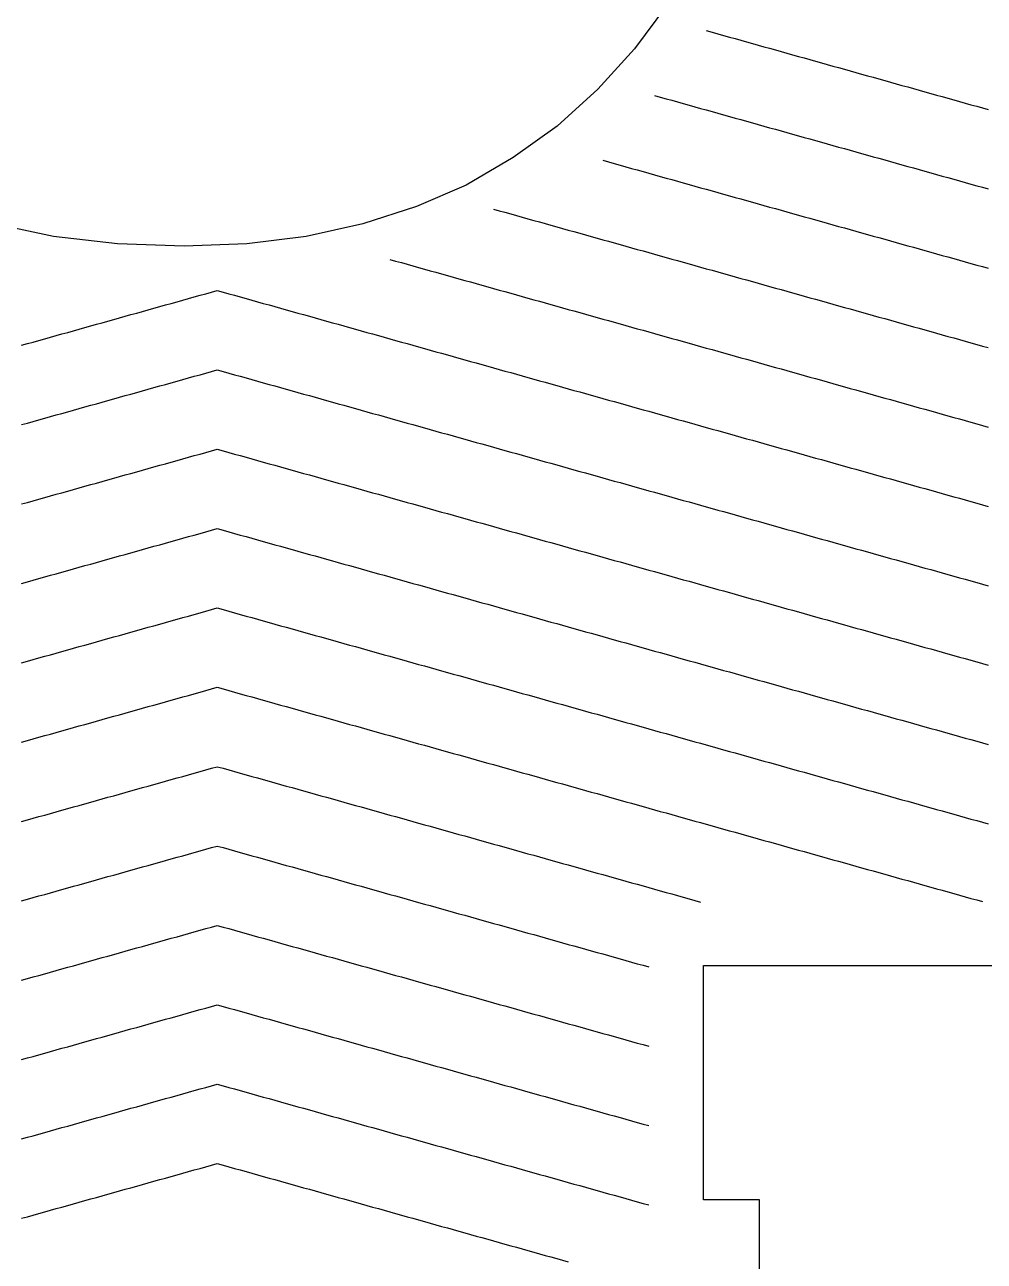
# Model space of a CAD drawing. Header units: millimetres. Extents: x 7 to 193, y 7 to 313.
# Drawn here: x 92.24 to 130.93, y 94.06 to 143.91 of the extents above; entities that cross this region are included whole.
import ezdxf

# ---------------------------------------------------------------- set-up
doc = ezdxf.new("R2010")
doc.units = ezdxf.units.MM
doc.layers.add('STUDY_GUIDES', color=7, linetype='Continuous')
doc.layers.add('STUDY_LETTER_BOUNDARY', color=7, linetype='Continuous')

msp = doc.modelspace()

# ---------------------------------------------------------------- linework, layer by layer
at = {"layer": 'STUDY_GUIDES'}
for points in [[(119.72, 143.6784), (119.952, 143.6134), (120.184, 143.5485), (120.416, 143.4835), (120.648, 143.4186), (120.88, 143.3536), (121.112, 143.2886), (121.344, 143.2237), (121.576, 143.1587), (121.808, 143.0938), (122.04, 143.0288), (122.272, 142.9638), (122.504, 142.8989), (122.736, 142.8339), (122.968, 142.769), (123.2, 142.704), (123.432, 142.639), (123.664, 142.5741), (123.896, 142.5091), (124.128, 142.4442), (124.36, 142.3792), (124.592, 142.3142), (124.824, 142.2493), (125.056, 142.1843), (125.288, 142.1194), (125.52, 142.0544), (125.752, 141.9894), (125.984, 141.9245), (126.216, 141.8595), (126.448, 141.7946), (126.68, 141.7296), (126.912, 141.6646), (127.144, 141.5997), (127.376, 141.5347), (127.608, 141.4698), (127.84, 141.4048), (128.072, 141.3398), (128.304, 141.2749), (128.536, 141.2099), (128.768, 141.145), (129, 141.08), (129.232, 141.015), (129.464, 140.9501), (129.696, 140.8851), (129.928, 140.8202), (130.16, 140.7552), (130.392, 140.6902), (130.624, 140.6253), (130.856, 140.5603), (131.088, 140.4954)], [(117.632, 141.063), (117.864, 140.9981), (118.096, 140.9331), (118.328, 140.8682), (118.56, 140.8032), (118.792, 140.7382), (119.024, 140.6733), (119.256, 140.6083), (119.488, 140.5434), (119.72, 140.4784), (119.952, 140.4134), (120.184, 140.3485), (120.416, 140.2835), (120.648, 140.2186), (120.88, 140.1536), (121.112, 140.0886), (121.344, 140.0237), (121.576, 139.9587), (121.808, 139.8938), (122.04, 139.8288), (122.272, 139.7638), (122.504, 139.6989), (122.736, 139.6339), (122.968, 139.569), (123.2, 139.504), (123.432, 139.439), (123.664, 139.3741), (123.896, 139.3091), (124.128, 139.2442), (124.36, 139.1792), (124.592, 139.1142), (124.824, 139.0493), (125.056, 138.9843), (125.288, 138.9194), (125.52, 138.8544), (125.752, 138.7894), (125.984, 138.7245), (126.216, 138.6595), (126.448, 138.5946), (126.68, 138.5296), (126.912, 138.4646), (127.144, 138.3997), (127.376, 138.3347), (127.608, 138.2698), (127.84, 138.2048), (128.072, 138.1398), (128.304, 138.0749), (128.536, 138.0099), (128.768, 137.945), (129, 137.88), (129.232, 137.815), (129.464, 137.7501), (129.696, 137.6851), (129.928, 137.6202), (130.16, 137.5552), (130.392, 137.4902), (130.624, 137.4253), (130.856, 137.3603), (131.088, 137.2954)], [(115.544, 138.4477), (115.776, 138.3827), (116.008, 138.3178), (116.24, 138.2528), (116.472, 138.1878), (116.704, 138.1229), (116.936, 138.0579), (117.168, 137.993), (117.4, 137.928), (117.632, 137.863), (117.864, 137.7981), (118.096, 137.7331), (118.328, 137.6682), (118.56, 137.6032), (118.792, 137.5382), (119.024, 137.4733), (119.256, 137.4083), (119.488, 137.3434), (119.72, 137.2784), (119.952, 137.2134), (120.184, 137.1485), (120.416, 137.0835), (120.648, 137.0186), (120.88, 136.9536), (121.112, 136.8886), (121.344, 136.8237), (121.576, 136.7587), (121.808, 136.6938), (122.04, 136.6288), (122.272, 136.5638), (122.504, 136.4989), (122.736, 136.4339), (122.968, 136.369), (123.2, 136.304), (123.432, 136.239), (123.664, 136.1741), (123.896, 136.1091), (124.128, 136.0442), (124.36, 135.9792), (124.592, 135.9142), (124.824, 135.8493), (125.056, 135.7843), (125.288, 135.7194), (125.52, 135.6544), (125.752, 135.5894), (125.984, 135.5245), (126.216, 135.4595), (126.448, 135.3946), (126.68, 135.3296), (126.912, 135.2646), (127.144, 135.1997), (127.376, 135.1347), (127.608, 135.0698), (127.84, 135.0048), (128.072, 134.9398), (128.304, 134.8749), (128.536, 134.8099), (128.768, 134.745), (129, 134.68), (129.232, 134.615), (129.464, 134.5501), (129.696, 134.4851), (129.928, 134.4202), (130.16, 134.3552), (130.392, 134.2902), (130.624, 134.2253), (130.856, 134.1603), (131.088, 134.0954)], [(111.136, 136.4819), (111.368, 136.417), (111.6, 136.352), (111.832, 136.287), (112.064, 136.2221), (112.296, 136.1571), (112.528, 136.0922), (112.76, 136.0272), (112.992, 135.9622), (113.224, 135.8973), (113.456, 135.8323), (113.688, 135.7674), (113.92, 135.7024), (114.152, 135.6374), (114.384, 135.5725), (114.616, 135.5075), (114.848, 135.4426), (115.08, 135.3776), (115.312, 135.3126), (115.544, 135.2477), (115.776, 135.1827), (116.008, 135.1178), (116.24, 135.0528), (116.472, 134.9878), (116.704, 134.9229), (116.936, 134.8579), (117.168, 134.793), (117.4, 134.728), (117.632, 134.663), (117.864, 134.5981), (118.096, 134.5331), (118.328, 134.4682), (118.56, 134.4032), (118.792, 134.3382), (119.024, 134.2733), (119.256, 134.2083), (119.488, 134.1434), (119.72, 134.0784), (119.952, 134.0134), (120.184, 133.9485), (120.416, 133.8835), (120.648, 133.8186), (120.88, 133.7536), (121.112, 133.6886), (121.344, 133.6237), (121.576, 133.5587), (121.808, 133.4938), (122.04, 133.4288), (122.272, 133.3638), (122.504, 133.2989), (122.736, 133.2339), (122.968, 133.169), (123.2, 133.104), (123.432, 133.039), (123.664, 132.9741), (123.896, 132.9091), (124.128, 132.8442), (124.36, 132.7792), (124.592, 132.7142), (124.824, 132.6493), (125.056, 132.5843), (125.288, 132.5194), (125.52, 132.4544), (125.752, 132.3894), (125.984, 132.3245), (126.216, 132.2595), (126.448, 132.1946), (126.68, 132.1296), (126.912, 132.0646), (127.144, 131.9997), (127.376, 131.9347), (127.608, 131.8698), (127.84, 131.8048), (128.072, 131.7398), (128.304, 131.6749), (128.536, 131.6099), (128.768, 131.545), (129, 131.48), (129.232, 131.415), (129.464, 131.3501), (129.696, 131.2851), (129.928, 131.2202), (130.16, 131.1552), (130.392, 131.0902), (130.624, 131.0253), (130.856, 130.9603), (131.088, 130.8954)], [(106.96, 134.4512), (107.192, 134.3862), (107.424, 134.3213), (107.656, 134.2563), (107.888, 134.1914), (108.12, 134.1264), (108.352, 134.0614), (108.584, 133.9965), (108.816, 133.9315), (109.048, 133.8666), (109.28, 133.8016), (109.512, 133.7366), (109.744, 133.6717), (109.976, 133.6067), (110.208, 133.5418), (110.44, 133.4768), (110.672, 133.4118), (110.904, 133.3469), (111.136, 133.2819), (111.368, 133.217), (111.6, 133.152), (111.832, 133.087), (112.064, 133.0221), (112.296, 132.9571), (112.528, 132.8922), (112.76, 132.8272), (112.992, 132.7622), (113.224, 132.6973), (113.456, 132.6323), (113.688, 132.5674), (113.92, 132.5024), (114.152, 132.4374), (114.384, 132.3725), (114.616, 132.3075), (114.848, 132.2426), (115.08, 132.1776), (115.312, 132.1126), (115.544, 132.0477), (115.776, 131.9827), (116.008, 131.9178), (116.24, 131.8528), (116.472, 131.7878), (116.704, 131.7229), (116.936, 131.6579), (117.168, 131.593), (117.4, 131.528), (117.632, 131.463), (117.864, 131.3981), (118.096, 131.3331), (118.328, 131.2682), (118.56, 131.2032), (118.792, 131.1382), (119.024, 131.0733), (119.256, 131.0083), (119.488, 130.9434), (119.72, 130.8784), (119.952, 130.8134), (120.184, 130.7485), (120.416, 130.6835), (120.648, 130.6186), (120.88, 130.5536), (121.112, 130.4886), (121.344, 130.4237), (121.576, 130.3587), (121.808, 130.2938), (122.04, 130.2288), (122.272, 130.1638), (122.504, 130.0989), (122.736, 130.0339), (122.968, 129.969), (123.2, 129.904), (123.432, 129.839), (123.664, 129.7741), (123.896, 129.7091), (124.128, 129.6442), (124.36, 129.5792), (124.592, 129.5142), (124.824, 129.4493), (125.056, 129.3843), (125.288, 129.3194), (125.52, 129.2544), (125.752, 129.1894), (125.984, 129.1245), (126.216, 129.0595), (126.448, 128.9946), (126.68, 128.9296), (126.912, 128.8646), (127.144, 128.7997), (127.376, 128.7347), (127.608, 128.6698), (127.84, 128.6048), (128.072, 128.5398), (128.304, 128.4749), (128.536, 128.4099), (128.768, 128.345), (129, 128.28), (129.232, 128.215), (129.464, 128.1501), (129.696, 128.0851), (129.928, 128.0202), (130.16, 127.9552), (130.392, 127.8902), (130.624, 127.8253), (130.856, 127.7603), (131.088, 127.6954)], [(92.112, 130.9914), (92.344, 131.0563), (92.576, 131.1213), (92.808, 131.1862), (93.04, 131.2512), (93.272, 131.3162), (93.504, 131.3811), (93.736, 131.4461), (93.968, 131.511), (94.2, 131.576), (94.432, 131.641), (94.664, 131.7059), (94.896, 131.7709), (95.128, 131.8358), (95.36, 131.9008), (95.592, 131.9658), (95.824, 132.0307), (96.056, 132.0957), (96.288, 132.1606), (96.52, 132.2256), (96.752, 132.2906), (96.984, 132.3555), (97.216, 132.4205), (97.448, 132.4854), (97.68, 132.5504), (97.912, 132.6154), (98.144, 132.6803), (98.376, 132.7453), (98.608, 132.8102), (98.84, 132.8752), (99.072, 132.9402), (99.304, 133.0051), (99.536, 133.0701), (99.768, 133.135), (100, 133.2), (100.232, 133.135), (100.464, 133.0701), (100.696, 133.0051), (100.928, 132.9402), (101.16, 132.8752), (101.392, 132.8102), (101.624, 132.7453), (101.856, 132.6803), (102.088, 132.6154), (102.32, 132.5504), (102.552, 132.4854), (102.784, 132.4205), (103.016, 132.3555), (103.248, 132.2906), (103.48, 132.2256), (103.712, 132.1606), (103.944, 132.0957), (104.176, 132.0307), (104.408, 131.9658), (104.64, 131.9008), (104.872, 131.8358), (105.104, 131.7709), (105.336, 131.7059), (105.568, 131.641), (105.8, 131.576), (106.032, 131.511), (106.264, 131.4461), (106.496, 131.3811), (106.728, 131.3162), (106.96, 131.2512), (107.192, 131.1862), (107.424, 131.1213), (107.656, 131.0563), (107.888, 130.9914), (108.12, 130.9264), (108.352, 130.8614), (108.584, 130.7965), (108.816, 130.7315), (109.048, 130.6666), (109.28, 130.6016), (109.512, 130.5366), (109.744, 130.4717), (109.976, 130.4067), (110.208, 130.3418), (110.44, 130.2768), (110.672, 130.2118), (110.904, 130.1469), (111.136, 130.0819), (111.368, 130.017), (111.6, 129.952), (111.832, 129.887), (112.064, 129.8221), (112.296, 129.7571), (112.528, 129.6922), (112.76, 129.6272), (112.992, 129.5622), (113.224, 129.4973), (113.456, 129.4323), (113.688, 129.3674), (113.92, 129.3024), (114.152, 129.2374), (114.384, 129.1725), (114.616, 129.1075), (114.848, 129.0426), (115.08, 128.9776), (115.312, 128.9126), (115.544, 128.8477), (115.776, 128.7827), (116.008, 128.7178), (116.24, 128.6528), (116.472, 128.5878), (116.704, 128.5229), (116.936, 128.4579), (117.168, 128.393), (117.4, 128.328), (117.632, 128.263), (117.864, 128.1981), (118.096, 128.1331), (118.328, 128.0682), (118.56, 128.0032), (118.792, 127.9382), (119.024, 127.8733), (119.256, 127.8083), (119.488, 127.7434), (119.72, 127.6784), (119.952, 127.6134), (120.184, 127.5485), (120.416, 127.4835), (120.648, 127.4186), (120.88, 127.3536), (121.112, 127.2886), (121.344, 127.2237), (121.576, 127.1587), (121.808, 127.0938), (122.04, 127.0288), (122.272, 126.9638), (122.504, 126.8989), (122.736, 126.8339), (122.968, 126.769), (123.2, 126.704), (123.432, 126.639), (123.664, 126.5741), (123.896, 126.5091), (124.128, 126.4442), (124.36, 126.3792), (124.592, 126.3142), (124.824, 126.2493), (125.056, 126.1843), (125.288, 126.1194), (125.52, 126.0544), (125.752, 125.9894), (125.984, 125.9245), (126.216, 125.8595), (126.448, 125.7946), (126.68, 125.7296), (126.912, 125.6646), (127.144, 125.5997), (127.376, 125.5347), (127.608, 125.4698), (127.84, 125.4048), (128.072, 125.3398), (128.304, 125.2749), (128.536, 125.2099), (128.768, 125.145), (129, 125.08), (129.232, 125.015), (129.464, 124.9501), (129.696, 124.8851), (129.928, 124.8202), (130.16, 124.7552), (130.392, 124.6902), (130.624, 124.6253), (130.856, 124.5603), (131.088, 124.4954)], [(92.112, 127.7914), (92.344, 127.8563), (92.576, 127.9213), (92.808, 127.9862), (93.04, 128.0512), (93.272, 128.1162), (93.504, 128.1811), (93.736, 128.2461), (93.968, 128.311), (94.2, 128.376), (94.432, 128.441), (94.664, 128.5059), (94.896, 128.5709), (95.128, 128.6358), (95.36, 128.7008), (95.592, 128.7658), (95.824, 128.8307), (96.056, 128.8957), (96.288, 128.9606), (96.52, 129.0256), (96.752, 129.0906), (96.984, 129.1555), (97.216, 129.2205), (97.448, 129.2854), (97.68, 129.3504), (97.912, 129.4154), (98.144, 129.4803), (98.376, 129.5453), (98.608, 129.6102), (98.84, 129.6752), (99.072, 129.7402), (99.304, 129.8051), (99.536, 129.8701), (99.768, 129.935), (100, 130), (100.232, 129.935), (100.464, 129.8701), (100.696, 129.8051), (100.928, 129.7402), (101.16, 129.6752), (101.392, 129.6102), (101.624, 129.5453), (101.856, 129.4803), (102.088, 129.4154), (102.32, 129.3504), (102.552, 129.2854), (102.784, 129.2205), (103.016, 129.1555), (103.248, 129.0906), (103.48, 129.0256), (103.712, 128.9606), (103.944, 128.8957), (104.176, 128.8307), (104.408, 128.7658), (104.64, 128.7008), (104.872, 128.6358), (105.104, 128.5709), (105.336, 128.5059), (105.568, 128.441), (105.8, 128.376), (106.032, 128.311), (106.264, 128.2461), (106.496, 128.1811), (106.728, 128.1162), (106.96, 128.0512), (107.192, 127.9862), (107.424, 127.9213), (107.656, 127.8563), (107.888, 127.7914), (108.12, 127.7264), (108.352, 127.6614), (108.584, 127.5965), (108.816, 127.5315), (109.048, 127.4666), (109.28, 127.4016), (109.512, 127.3366), (109.744, 127.2717), (109.976, 127.2067), (110.208, 127.1418), (110.44, 127.0768), (110.672, 127.0118), (110.904, 126.9469), (111.136, 126.8819), (111.368, 126.817), (111.6, 126.752), (111.832, 126.687), (112.064, 126.6221), (112.296, 126.5571), (112.528, 126.4922), (112.76, 126.4272), (112.992, 126.3622), (113.224, 126.2973), (113.456, 126.2323), (113.688, 126.1674), (113.92, 126.1024), (114.152, 126.0374), (114.384, 125.9725), (114.616, 125.9075), (114.848, 125.8426), (115.08, 125.7776), (115.312, 125.7126), (115.544, 125.6477), (115.776, 125.5827), (116.008, 125.5178), (116.24, 125.4528), (116.472, 125.3878), (116.704, 125.3229), (116.936, 125.2579), (117.168, 125.193), (117.4, 125.128), (117.632, 125.063), (117.864, 124.9981), (118.096, 124.9331), (118.328, 124.8682), (118.56, 124.8032), (118.792, 124.7382), (119.024, 124.6733), (119.256, 124.6083), (119.488, 124.5434), (119.72, 124.4784), (119.952, 124.4134), (120.184, 124.3485), (120.416, 124.2835), (120.648, 124.2186), (120.88, 124.1536), (121.112, 124.0886), (121.344, 124.0237), (121.576, 123.9587), (121.808, 123.8938), (122.04, 123.8288), (122.272, 123.7638), (122.504, 123.6989), (122.736, 123.6339), (122.968, 123.569), (123.2, 123.504), (123.432, 123.439), (123.664, 123.3741), (123.896, 123.3091), (124.128, 123.2442), (124.36, 123.1792), (124.592, 123.1142), (124.824, 123.0493), (125.056, 122.9843), (125.288, 122.9194), (125.52, 122.8544), (125.752, 122.7894), (125.984, 122.7245), (126.216, 122.6595), (126.448, 122.5946), (126.68, 122.5296), (126.912, 122.4646), (127.144, 122.3997), (127.376, 122.3347), (127.608, 122.2698), (127.84, 122.2048), (128.072, 122.1398), (128.304, 122.0749), (128.536, 122.0099), (128.768, 121.945), (129, 121.88), (129.232, 121.815), (129.464, 121.7501), (129.696, 121.6851), (129.928, 121.6202), (130.16, 121.5552), (130.392, 121.4902), (130.624, 121.4253), (130.856, 121.3603), (131.088, 121.2954)], [(92.112, 124.5914), (92.344, 124.6563), (92.576, 124.7213), (92.808, 124.7862), (93.04, 124.8512), (93.272, 124.9162), (93.504, 124.9811), (93.736, 125.0461), (93.968, 125.111), (94.2, 125.176), (94.432, 125.241), (94.664, 125.3059), (94.896, 125.3709), (95.128, 125.4358), (95.36, 125.5008), (95.592, 125.5658), (95.824, 125.6307), (96.056, 125.6957), (96.288, 125.7606), (96.52, 125.8256), (96.752, 125.8906), (96.984, 125.9555), (97.216, 126.0205), (97.448, 126.0854), (97.68, 126.1504), (97.912, 126.2154), (98.144, 126.2803), (98.376, 126.3453), (98.608, 126.4102), (98.84, 126.4752), (99.072, 126.5402), (99.304, 126.6051), (99.536, 126.6701), (99.768, 126.735), (100, 126.8), (100.232, 126.735), (100.464, 126.6701), (100.696, 126.6051), (100.928, 126.5402), (101.16, 126.4752), (101.392, 126.4102), (101.624, 126.3453), (101.856, 126.2803), (102.088, 126.2154), (102.32, 126.1504), (102.552, 126.0854), (102.784, 126.0205), (103.016, 125.9555), (103.248, 125.8906), (103.48, 125.8256), (103.712, 125.7606), (103.944, 125.6957), (104.176, 125.6307), (104.408, 125.5658), (104.64, 125.5008), (104.872, 125.4358), (105.104, 125.3709), (105.336, 125.3059), (105.568, 125.241), (105.8, 125.176), (106.032, 125.111), (106.264, 125.0461), (106.496, 124.9811), (106.728, 124.9162), (106.96, 124.8512), (107.192, 124.7862), (107.424, 124.7213), (107.656, 124.6563), (107.888, 124.5914), (108.12, 124.5264), (108.352, 124.4614), (108.584, 124.3965), (108.816, 124.3315), (109.048, 124.2666), (109.28, 124.2016), (109.512, 124.1366), (109.744, 124.0717), (109.976, 124.0067), (110.208, 123.9418), (110.44, 123.8768), (110.672, 123.8118), (110.904, 123.7469), (111.136, 123.6819), (111.368, 123.617), (111.6, 123.552), (111.832, 123.487), (112.064, 123.4221), (112.296, 123.3571), (112.528, 123.2922), (112.76, 123.2272), (112.992, 123.1622), (113.224, 123.0973), (113.456, 123.0323), (113.688, 122.9674), (113.92, 122.9024), (114.152, 122.8374), (114.384, 122.7725), (114.616, 122.7075), (114.848, 122.6426), (115.08, 122.5776), (115.312, 122.5126), (115.544, 122.4477), (115.776, 122.3827), (116.008, 122.3178), (116.24, 122.2528), (116.472, 122.1878), (116.704, 122.1229), (116.936, 122.0579), (117.168, 121.993), (117.4, 121.928), (117.632, 121.863), (117.864, 121.7981), (118.096, 121.7331), (118.328, 121.6682), (118.56, 121.6032), (118.792, 121.5382), (119.024, 121.4733), (119.256, 121.4083), (119.488, 121.3434), (119.72, 121.2784), (119.952, 121.2134), (120.184, 121.1485), (120.416, 121.0835), (120.648, 121.0186), (120.88, 120.9536), (121.112, 120.8886), (121.344, 120.8237), (121.576, 120.7587), (121.808, 120.6938), (122.04, 120.6288), (122.272, 120.5638), (122.504, 120.4989), (122.736, 120.4339), (122.968, 120.369), (123.2, 120.304), (123.432, 120.239), (123.664, 120.1741), (123.896, 120.1091), (124.128, 120.0442), (124.36, 119.9792), (124.592, 119.9142), (124.824, 119.8493), (125.056, 119.7843), (125.288, 119.7194), (125.52, 119.6544), (125.752, 119.5894), (125.984, 119.5245), (126.216, 119.4595), (126.448, 119.3946), (126.68, 119.3296), (126.912, 119.2646), (127.144, 119.1997), (127.376, 119.1347), (127.608, 119.0698), (127.84, 119.0048), (128.072, 118.9398), (128.304, 118.8749), (128.536, 118.8099), (128.768, 118.745), (129, 118.68), (129.232, 118.615), (129.464, 118.5501), (129.696, 118.4851), (129.928, 118.4202), (130.16, 118.3552), (130.392, 118.2902), (130.624, 118.2253), (130.856, 118.1603), (131.088, 118.0954)], [(92.112, 121.3914), (92.344, 121.4563), (92.576, 121.5213), (92.808, 121.5862), (93.04, 121.6512), (93.272, 121.7162), (93.504, 121.7811), (93.736, 121.8461), (93.968, 121.911), (94.2, 121.976), (94.432, 122.041), (94.664, 122.1059), (94.896, 122.1709), (95.128, 122.2358), (95.36, 122.3008), (95.592, 122.3658), (95.824, 122.4307), (96.056, 122.4957), (96.288, 122.5606), (96.52, 122.6256), (96.752, 122.6906), (96.984, 122.7555), (97.216, 122.8205), (97.448, 122.8854), (97.68, 122.9504), (97.912, 123.0154), (98.144, 123.0803), (98.376, 123.1453), (98.608, 123.2102), (98.84, 123.2752), (99.072, 123.3402), (99.304, 123.4051), (99.536, 123.4701), (99.768, 123.535), (100, 123.6), (100.232, 123.535), (100.464, 123.4701), (100.696, 123.4051), (100.928, 123.3402), (101.16, 123.2752), (101.392, 123.2102), (101.624, 123.1453), (101.856, 123.0803), (102.088, 123.0154), (102.32, 122.9504), (102.552, 122.8854), (102.784, 122.8205), (103.016, 122.7555), (103.248, 122.6906), (103.48, 122.6256), (103.712, 122.5606), (103.944, 122.4957), (104.176, 122.4307), (104.408, 122.3658), (104.64, 122.3008), (104.872, 122.2358), (105.104, 122.1709), (105.336, 122.1059), (105.568, 122.041), (105.8, 121.976), (106.032, 121.911), (106.264, 121.8461), (106.496, 121.7811), (106.728, 121.7162), (106.96, 121.6512), (107.192, 121.5862), (107.424, 121.5213), (107.656, 121.4563), (107.888, 121.3914), (108.12, 121.3264), (108.352, 121.2614), (108.584, 121.1965), (108.816, 121.1315), (109.048, 121.0666), (109.28, 121.0016), (109.512, 120.9366), (109.744, 120.8717), (109.976, 120.8067), (110.208, 120.7418), (110.44, 120.6768), (110.672, 120.6118), (110.904, 120.5469), (111.136, 120.4819), (111.368, 120.417), (111.6, 120.352), (111.832, 120.287), (112.064, 120.2221), (112.296, 120.1571), (112.528, 120.0922), (112.76, 120.0272), (112.992, 119.9622), (113.224, 119.8973), (113.456, 119.8323), (113.688, 119.7674), (113.92, 119.7024), (114.152, 119.6374), (114.384, 119.5725), (114.616, 119.5075), (114.848, 119.4426), (115.08, 119.3776), (115.312, 119.3126), (115.544, 119.2477), (115.776, 119.1827), (116.008, 119.1178), (116.24, 119.0528), (116.472, 118.9878), (116.704, 118.9229), (116.936, 118.8579), (117.168, 118.793), (117.4, 118.728), (117.632, 118.663), (117.864, 118.5981), (118.096, 118.5331), (118.328, 118.4682), (118.56, 118.4032), (118.792, 118.3382), (119.024, 118.2733), (119.256, 118.2083), (119.488, 118.1434), (119.72, 118.0784), (119.952, 118.0134), (120.184, 117.9485), (120.416, 117.8835), (120.648, 117.8186), (120.88, 117.7536), (121.112, 117.6886), (121.344, 117.6237), (121.576, 117.5587), (121.808, 117.4938), (122.04, 117.4288), (122.272, 117.3638), (122.504, 117.2989), (122.736, 117.2339), (122.968, 117.169), (123.2, 117.104), (123.432, 117.039), (123.664, 116.9741), (123.896, 116.9091), (124.128, 116.8442), (124.36, 116.7792), (124.592, 116.7142), (124.824, 116.6493), (125.056, 116.5843), (125.288, 116.5194), (125.52, 116.4544), (125.752, 116.3894), (125.984, 116.3245), (126.216, 116.2595), (126.448, 116.1946), (126.68, 116.1296), (126.912, 116.0646), (127.144, 115.9997), (127.376, 115.9347), (127.608, 115.8698), (127.84, 115.8048), (128.072, 115.7398), (128.304, 115.6749), (128.536, 115.6099), (128.768, 115.545), (129, 115.48), (129.232, 115.415), (129.464, 115.3501), (129.696, 115.2851), (129.928, 115.2202), (130.16, 115.1552), (130.392, 115.0902), (130.624, 115.0253), (130.856, 114.9603), (131.088, 114.8954)], [(92.112, 118.1914), (92.344, 118.2563), (92.576, 118.3213), (92.808, 118.3862), (93.04, 118.4512), (93.272, 118.5162), (93.504, 118.5811), (93.736, 118.6461), (93.968, 118.711), (94.2, 118.776), (94.432, 118.841), (94.664, 118.9059), (94.896, 118.9709), (95.128, 119.0358), (95.36, 119.1008), (95.592, 119.1658), (95.824, 119.2307), (96.056, 119.2957), (96.288, 119.3606), (96.52, 119.4256), (96.752, 119.4906), (96.984, 119.5555), (97.216, 119.6205), (97.448, 119.6854), (97.68, 119.7504), (97.912, 119.8154), (98.144, 119.8803), (98.376, 119.9453), (98.608, 120.0102), (98.84, 120.0752), (99.072, 120.1402), (99.304, 120.2051), (99.536, 120.2701), (99.768, 120.335), (100, 120.4), (100.232, 120.335), (100.464, 120.2701), (100.696, 120.2051), (100.928, 120.1402), (101.16, 120.0752), (101.392, 120.0102), (101.624, 119.9453), (101.856, 119.8803), (102.088, 119.8154), (102.32, 119.7504), (102.552, 119.6854), (102.784, 119.6205), (103.016, 119.5555), (103.248, 119.4906), (103.48, 119.4256), (103.712, 119.3606), (103.944, 119.2957), (104.176, 119.2307), (104.408, 119.1658), (104.64, 119.1008), (104.872, 119.0358), (105.104, 118.9709), (105.336, 118.9059), (105.568, 118.841), (105.8, 118.776), (106.032, 118.711), (106.264, 118.6461), (106.496, 118.5811), (106.728, 118.5162), (106.96, 118.4512), (107.192, 118.3862), (107.424, 118.3213), (107.656, 118.2563), (107.888, 118.1914), (108.12, 118.1264), (108.352, 118.0614), (108.584, 117.9965), (108.816, 117.9315), (109.048, 117.8666), (109.28, 117.8016), (109.512, 117.7366), (109.744, 117.6717), (109.976, 117.6067), (110.208, 117.5418), (110.44, 117.4768), (110.672, 117.4118), (110.904, 117.3469), (111.136, 117.2819), (111.368, 117.217), (111.6, 117.152), (111.832, 117.087), (112.064, 117.0221), (112.296, 116.9571), (112.528, 116.8922), (112.76, 116.8272), (112.992, 116.7622), (113.224, 116.6973), (113.456, 116.6323), (113.688, 116.5674), (113.92, 116.5024), (114.152, 116.4374), (114.384, 116.3725), (114.616, 116.3075), (114.848, 116.2426), (115.08, 116.1776), (115.312, 116.1126), (115.544, 116.0477), (115.776, 115.9827), (116.008, 115.9178), (116.24, 115.8528), (116.472, 115.7878), (116.704, 115.7229), (116.936, 115.6579), (117.168, 115.593), (117.4, 115.528), (117.632, 115.463), (117.864, 115.3981), (118.096, 115.3331), (118.328, 115.2682), (118.56, 115.2032), (118.792, 115.1382), (119.024, 115.0733), (119.256, 115.0083), (119.488, 114.9434), (119.72, 114.8784), (119.952, 114.8134), (120.184, 114.7485), (120.416, 114.6835), (120.648, 114.6186), (120.88, 114.5536), (121.112, 114.4886), (121.344, 114.4237), (121.576, 114.3587), (121.808, 114.2938), (122.04, 114.2288), (122.272, 114.1638), (122.504, 114.0989), (122.736, 114.0339), (122.968, 113.969), (123.2, 113.904), (123.432, 113.839), (123.664, 113.7741), (123.896, 113.7091), (124.128, 113.6442), (124.36, 113.5792), (124.592, 113.5142), (124.824, 113.4493), (125.056, 113.3843), (125.288, 113.3194), (125.52, 113.2544), (125.752, 113.1894), (125.984, 113.1245), (126.216, 113.0595), (126.448, 112.9946), (126.68, 112.9296), (126.912, 112.8646), (127.144, 112.7997), (127.376, 112.7347), (127.608, 112.6698), (127.84, 112.6048), (128.072, 112.5398), (128.304, 112.4749), (128.536, 112.4099), (128.768, 112.345), (129, 112.28), (129.232, 112.215), (129.464, 112.1501), (129.696, 112.0851), (129.928, 112.0202), (130.16, 111.9552), (130.392, 111.8902), (130.624, 111.8253), (130.856, 111.7603), (131.088, 111.6954)], [(92.112, 114.9914), (92.344, 115.0563), (92.576, 115.1213), (92.808, 115.1862), (93.04, 115.2512), (93.272, 115.3162), (93.504, 115.3811), (93.736, 115.4461), (93.968, 115.511), (94.2, 115.576), (94.432, 115.641), (94.664, 115.7059), (94.896, 115.7709), (95.128, 115.8358), (95.36, 115.9008), (95.592, 115.9658), (95.824, 116.0307), (96.056, 116.0957), (96.288, 116.1606), (96.52, 116.2256), (96.752, 116.2906), (96.984, 116.3555), (97.216, 116.4205), (97.448, 116.4854), (97.68, 116.5504), (97.912, 116.6154), (98.144, 116.6803), (98.376, 116.7453), (98.608, 116.8102), (98.84, 116.8752), (99.072, 116.9402), (99.304, 117.0051), (99.536, 117.0701), (99.768, 117.135), (100, 117.2), (100.232, 117.135), (100.464, 117.0701), (100.696, 117.0051), (100.928, 116.9402), (101.16, 116.8752), (101.392, 116.8102), (101.624, 116.7453), (101.856, 116.6803), (102.088, 116.6154), (102.32, 116.5504), (102.552, 116.4854), (102.784, 116.4205), (103.016, 116.3555), (103.248, 116.2906), (103.48, 116.2256), (103.712, 116.1606), (103.944, 116.0957), (104.176, 116.0307), (104.408, 115.9658), (104.64, 115.9008), (104.872, 115.8358), (105.104, 115.7709), (105.336, 115.7059), (105.568, 115.641), (105.8, 115.576), (106.032, 115.511), (106.264, 115.4461), (106.496, 115.3811), (106.728, 115.3162), (106.96, 115.2512), (107.192, 115.1862), (107.424, 115.1213), (107.656, 115.0563), (107.888, 114.9914), (108.12, 114.9264), (108.352, 114.8614), (108.584, 114.7965), (108.816, 114.7315), (109.048, 114.6666), (109.28, 114.6016), (109.512, 114.5366), (109.744, 114.4717), (109.976, 114.4067), (110.208, 114.3418), (110.44, 114.2768), (110.672, 114.2118), (110.904, 114.1469), (111.136, 114.0819), (111.368, 114.017), (111.6, 113.952), (111.832, 113.887), (112.064, 113.8221), (112.296, 113.7571), (112.528, 113.6922), (112.76, 113.6272), (112.992, 113.5622), (113.224, 113.4973), (113.456, 113.4323), (113.688, 113.3674), (113.92, 113.3024), (114.152, 113.2374), (114.384, 113.1725), (114.616, 113.1075), (114.848, 113.0426), (115.08, 112.9776), (115.312, 112.9126), (115.544, 112.8477), (115.776, 112.7827), (116.008, 112.7178), (116.24, 112.6528), (116.472, 112.5878), (116.704, 112.5229), (116.936, 112.4579), (117.168, 112.393), (117.4, 112.328), (117.632, 112.263), (117.864, 112.1981), (118.096, 112.1331), (118.328, 112.0682), (118.56, 112.0032), (118.792, 111.9382), (119.024, 111.8733), (119.256, 111.8083), (119.488, 111.7434), (119.72, 111.6784), (119.952, 111.6134), (120.184, 111.5485), (120.416, 111.4835), (120.648, 111.4186), (120.88, 111.3536), (121.112, 111.2886), (121.344, 111.2237), (121.576, 111.1587), (121.808, 111.0938), (122.04, 111.0288), (122.272, 110.9638), (122.504, 110.8989), (122.736, 110.8339), (122.968, 110.769), (123.2, 110.704), (123.432, 110.639), (123.664, 110.5741), (123.896, 110.5091), (124.128, 110.4442), (124.36, 110.3792), (124.592, 110.3142), (124.824, 110.2493), (125.056, 110.1843), (125.288, 110.1194), (125.52, 110.0544), (125.752, 109.9894), (125.984, 109.9245), (126.216, 109.8595), (126.448, 109.7946), (126.68, 109.7296), (126.912, 109.6646), (127.144, 109.5997), (127.376, 109.5347), (127.608, 109.4698), (127.84, 109.4048), (128.072, 109.3398), (128.304, 109.2749), (128.536, 109.2099), (128.768, 109.145), (129, 109.08), (129.232, 109.015), (129.464, 108.9501), (129.696, 108.8851), (129.928, 108.8202), (130.16, 108.7552), (130.392, 108.6902), (130.624, 108.6253), (130.856, 108.5603)], [(92.112, 111.7914), (92.344, 111.8563), (92.576, 111.9213), (92.808, 111.9862), (93.04, 112.0512), (93.272, 112.1162), (93.504, 112.1811), (93.736, 112.2461), (93.968, 112.311), (94.2, 112.376), (94.432, 112.441), (94.664, 112.5059), (94.896, 112.5709), (95.128, 112.6358), (95.36, 112.7008), (95.592, 112.7658), (95.824, 112.8307), (96.056, 112.8957), (96.288, 112.9606), (96.52, 113.0256), (96.752, 113.0906), (96.984, 113.1555), (97.216, 113.2205), (97.448, 113.2854), (97.68, 113.3504), (97.912, 113.4154), (98.144, 113.4803), (98.376, 113.5453), (98.608, 113.6102), (98.84, 113.6752), (99.072, 113.7402), (99.304, 113.8051), (99.536, 113.8701), (99.768, 113.935), (100, 114), (100.232, 113.935), (100.464, 113.8701), (100.696, 113.8051), (100.928, 113.7402), (101.16, 113.6752), (101.392, 113.6102), (101.624, 113.5453), (101.856, 113.4803), (102.088, 113.4154), (102.32, 113.3504), (102.552, 113.2854), (102.784, 113.2205), (103.016, 113.1555), (103.248, 113.0906), (103.48, 113.0256), (103.712, 112.9606), (103.944, 112.8957), (104.176, 112.8307), (104.408, 112.7658), (104.64, 112.7008), (104.872, 112.6358), (105.104, 112.5709), (105.336, 112.5059), (105.568, 112.441), (105.8, 112.376), (106.032, 112.311), (106.264, 112.2461), (106.496, 112.1811), (106.728, 112.1162), (106.96, 112.0512), (107.192, 111.9862), (107.424, 111.9213), (107.656, 111.8563), (107.888, 111.7914), (108.12, 111.7264), (108.352, 111.6614), (108.584, 111.5965), (108.816, 111.5315), (109.048, 111.4666), (109.28, 111.4016), (109.512, 111.3366), (109.744, 111.2717), (109.976, 111.2067), (110.208, 111.1418), (110.44, 111.0768), (110.672, 111.0118), (110.904, 110.9469), (111.136, 110.8819), (111.368, 110.817), (111.6, 110.752), (111.832, 110.687), (112.064, 110.6221), (112.296, 110.5571), (112.528, 110.4922), (112.76, 110.4272), (112.992, 110.3622), (113.224, 110.2973), (113.456, 110.2323), (113.688, 110.1674), (113.92, 110.1024), (114.152, 110.0374), (114.384, 109.9725), (114.616, 109.9075), (114.848, 109.8426), (115.08, 109.7776), (115.312, 109.7126), (115.544, 109.6477), (115.776, 109.5827), (116.008, 109.5178), (116.24, 109.4528), (116.472, 109.3878), (116.704, 109.3229), (116.936, 109.2579), (117.168, 109.193), (117.4, 109.128), (117.632, 109.063), (117.864, 108.9981), (118.096, 108.9331), (118.328, 108.8682), (118.56, 108.8032), (118.792, 108.7382), (119.024, 108.6733), (119.256, 108.6083), (119.488, 108.5434)], [(92.112, 108.5914), (92.344, 108.6563), (92.576, 108.7213), (92.808, 108.7862), (93.04, 108.8512), (93.272, 108.9162), (93.504, 108.9811), (93.736, 109.0461), (93.968, 109.111), (94.2, 109.176), (94.432, 109.241), (94.664, 109.3059), (94.896, 109.3709), (95.128, 109.4358), (95.36, 109.5008), (95.592, 109.5658), (95.824, 109.6307), (96.056, 109.6957), (96.288, 109.7606), (96.52, 109.8256), (96.752, 109.8906), (96.984, 109.9555), (97.216, 110.0205), (97.448, 110.0854), (97.68, 110.1504), (97.912, 110.2154), (98.144, 110.2803), (98.376, 110.3453), (98.608, 110.4102), (98.84, 110.4752), (99.072, 110.5402), (99.304, 110.6051), (99.536, 110.6701), (99.768, 110.735), (100, 110.8), (100.232, 110.735), (100.464, 110.6701), (100.696, 110.6051), (100.928, 110.5402), (101.16, 110.4752), (101.392, 110.4102), (101.624, 110.3453), (101.856, 110.2803), (102.088, 110.2154), (102.32, 110.1504), (102.552, 110.0854), (102.784, 110.0205), (103.016, 109.9555), (103.248, 109.8906), (103.48, 109.8256), (103.712, 109.7606), (103.944, 109.6957), (104.176, 109.6307), (104.408, 109.5658), (104.64, 109.5008), (104.872, 109.4358), (105.104, 109.3709), (105.336, 109.3059), (105.568, 109.241), (105.8, 109.176), (106.032, 109.111), (106.264, 109.0461), (106.496, 108.9811), (106.728, 108.9162), (106.96, 108.8512), (107.192, 108.7862), (107.424, 108.7213), (107.656, 108.6563), (107.888, 108.5914), (108.12, 108.5264), (108.352, 108.4614), (108.584, 108.3965), (108.816, 108.3315), (109.048, 108.2666), (109.28, 108.2016), (109.512, 108.1366), (109.744, 108.0717), (109.976, 108.0067), (110.208, 107.9418), (110.44, 107.8768), (110.672, 107.8118), (110.904, 107.7469), (111.136, 107.6819), (111.368, 107.617), (111.6, 107.552), (111.832, 107.487), (112.064, 107.4221), (112.296, 107.3571), (112.528, 107.2922), (112.76, 107.2272), (112.992, 107.1622), (113.224, 107.0973), (113.456, 107.0323), (113.688, 106.9674), (113.92, 106.9024), (114.152, 106.8374), (114.384, 106.7725), (114.616, 106.7075), (114.848, 106.6426), (115.08, 106.5776), (115.312, 106.5126), (115.544, 106.4477), (115.776, 106.3827), (116.008, 106.3178), (116.24, 106.2528), (116.472, 106.1878), (116.704, 106.1229), (116.936, 106.0579), (117.168, 105.993), (117.4, 105.928)], [(92.112, 105.3914), (92.344, 105.4563), (92.576, 105.5213), (92.808, 105.5862), (93.04, 105.6512), (93.272, 105.7162), (93.504, 105.7811), (93.736, 105.8461), (93.968, 105.911), (94.2, 105.976), (94.432, 106.041), (94.664, 106.1059), (94.896, 106.1709), (95.128, 106.2358), (95.36, 106.3008), (95.592, 106.3658), (95.824, 106.4307), (96.056, 106.4957), (96.288, 106.5606), (96.52, 106.6256), (96.752, 106.6906), (96.984, 106.7555), (97.216, 106.8205), (97.448, 106.8854), (97.68, 106.9504), (97.912, 107.0154), (98.144, 107.0803), (98.376, 107.1453), (98.608, 107.2102), (98.84, 107.2752), (99.072, 107.3402), (99.304, 107.4051), (99.536, 107.4701), (99.768, 107.535), (100, 107.6), (100.232, 107.535), (100.464, 107.4701), (100.696, 107.4051), (100.928, 107.3402), (101.16, 107.2752), (101.392, 107.2102), (101.624, 107.1453), (101.856, 107.0803), (102.088, 107.0154), (102.32, 106.9504), (102.552, 106.8854), (102.784, 106.8205), (103.016, 106.7555), (103.248, 106.6906), (103.48, 106.6256), (103.712, 106.5606), (103.944, 106.4957), (104.176, 106.4307), (104.408, 106.3658), (104.64, 106.3008), (104.872, 106.2358), (105.104, 106.1709), (105.336, 106.1059), (105.568, 106.041), (105.8, 105.976), (106.032, 105.911), (106.264, 105.8461), (106.496, 105.7811), (106.728, 105.7162), (106.96, 105.6512), (107.192, 105.5862), (107.424, 105.5213), (107.656, 105.4563), (107.888, 105.3914), (108.12, 105.3264), (108.352, 105.2614), (108.584, 105.1965), (108.816, 105.1315), (109.048, 105.0666), (109.28, 105.0016), (109.512, 104.9366), (109.744, 104.8717), (109.976, 104.8067), (110.208, 104.7418), (110.44, 104.6768), (110.672, 104.6118), (110.904, 104.5469), (111.136, 104.4819), (111.368, 104.417), (111.6, 104.352), (111.832, 104.287), (112.064, 104.2221), (112.296, 104.1571), (112.528, 104.0922), (112.76, 104.0272), (112.992, 103.9622), (113.224, 103.8973), (113.456, 103.8323), (113.688, 103.7674), (113.92, 103.7024), (114.152, 103.6374), (114.384, 103.5725), (114.616, 103.5075), (114.848, 103.4426), (115.08, 103.3776), (115.312, 103.3126), (115.544, 103.2477), (115.776, 103.1827), (116.008, 103.1178), (116.24, 103.0528), (116.472, 102.9878), (116.704, 102.9229), (116.936, 102.8579), (117.168, 102.793), (117.4, 102.728)], [(92.112, 102.1914), (92.344, 102.2563), (92.576, 102.3213), (92.808, 102.3862), (93.04, 102.4512), (93.272, 102.5162), (93.504, 102.5811), (93.736, 102.6461), (93.968, 102.711), (94.2, 102.776), (94.432, 102.841), (94.664, 102.9059), (94.896, 102.9709), (95.128, 103.0358), (95.36, 103.1008), (95.592, 103.1658), (95.824, 103.2307), (96.056, 103.2957), (96.288, 103.3606), (96.52, 103.4256), (96.752, 103.4906), (96.984, 103.5555), (97.216, 103.6205), (97.448, 103.6854), (97.68, 103.7504), (97.912, 103.8154), (98.144, 103.8803), (98.376, 103.9453), (98.608, 104.0102), (98.84, 104.0752), (99.072, 104.1402), (99.304, 104.2051), (99.536, 104.2701), (99.768, 104.335), (100, 104.4), (100.232, 104.335), (100.464, 104.2701), (100.696, 104.2051), (100.928, 104.1402), (101.16, 104.0752), (101.392, 104.0102), (101.624, 103.9453), (101.856, 103.8803), (102.088, 103.8154), (102.32, 103.7504), (102.552, 103.6854), (102.784, 103.6205), (103.016, 103.5555), (103.248, 103.4906), (103.48, 103.4256), (103.712, 103.3606), (103.944, 103.2957), (104.176, 103.2307), (104.408, 103.1658), (104.64, 103.1008), (104.872, 103.0358), (105.104, 102.9709), (105.336, 102.9059), (105.568, 102.841), (105.8, 102.776), (106.032, 102.711), (106.264, 102.6461), (106.496, 102.5811), (106.728, 102.5162), (106.96, 102.4512), (107.192, 102.3862), (107.424, 102.3213), (107.656, 102.2563), (107.888, 102.1914), (108.12, 102.1264), (108.352, 102.0614), (108.584, 101.9965), (108.816, 101.9315), (109.048, 101.8666), (109.28, 101.8016), (109.512, 101.7366), (109.744, 101.6717), (109.976, 101.6067), (110.208, 101.5418), (110.44, 101.4768), (110.672, 101.4118), (110.904, 101.3469), (111.136, 101.2819), (111.368, 101.217), (111.6, 101.152), (111.832, 101.087), (112.064, 101.0221), (112.296, 100.9571), (112.528, 100.8922), (112.76, 100.8272), (112.992, 100.7622), (113.224, 100.6973), (113.456, 100.6323), (113.688, 100.5674), (113.92, 100.5024), (114.152, 100.4374), (114.384, 100.3725), (114.616, 100.3075), (114.848, 100.2426), (115.08, 100.1776), (115.312, 100.1126), (115.544, 100.0477), (115.776, 99.9827), (116.008, 99.9178), (116.24, 99.8528), (116.472, 99.7878), (116.704, 99.7229), (116.936, 99.6579), (117.168, 99.593), (117.4, 99.528)], [(92.112, 98.9914), (92.344, 99.0563), (92.576, 99.1213), (92.808, 99.1862), (93.04, 99.2512), (93.272, 99.3162), (93.504, 99.3811), (93.736, 99.4461), (93.968, 99.511), (94.2, 99.576), (94.432, 99.641), (94.664, 99.7059), (94.896, 99.7709), (95.128, 99.8358), (95.36, 99.9008), (95.592, 99.9658), (95.824, 100.0307), (96.056, 100.0957), (96.288, 100.1606), (96.52, 100.2256), (96.752, 100.2906), (96.984, 100.3555), (97.216, 100.4205), (97.448, 100.4854), (97.68, 100.5504), (97.912, 100.6154), (98.144, 100.6803), (98.376, 100.7453), (98.608, 100.8102), (98.84, 100.8752), (99.072, 100.9402), (99.304, 101.0051), (99.536, 101.0701), (99.768, 101.135), (100, 101.2), (100.232, 101.135), (100.464, 101.0701), (100.696, 101.0051), (100.928, 100.9402), (101.16, 100.8752), (101.392, 100.8102), (101.624, 100.7453), (101.856, 100.6803), (102.088, 100.6154), (102.32, 100.5504), (102.552, 100.4854), (102.784, 100.4205), (103.016, 100.3555), (103.248, 100.2906), (103.48, 100.2256), (103.712, 100.1606), (103.944, 100.0957), (104.176, 100.0307), (104.408, 99.9658), (104.64, 99.9008), (104.872, 99.8358), (105.104, 99.7709), (105.336, 99.7059), (105.568, 99.641), (105.8, 99.576), (106.032, 99.511), (106.264, 99.4461), (106.496, 99.3811), (106.728, 99.3162), (106.96, 99.2512), (107.192, 99.1862), (107.424, 99.1213), (107.656, 99.0563), (107.888, 98.9914), (108.12, 98.9264), (108.352, 98.8614), (108.584, 98.7965), (108.816, 98.7315), (109.048, 98.6666), (109.28, 98.6016), (109.512, 98.5366), (109.744, 98.4717), (109.976, 98.4067), (110.208, 98.3418), (110.44, 98.2768), (110.672, 98.2118), (110.904, 98.1469), (111.136, 98.0819), (111.368, 98.017), (111.6, 97.952), (111.832, 97.887), (112.064, 97.8221), (112.296, 97.7571), (112.528, 97.6922), (112.76, 97.6272), (112.992, 97.5622), (113.224, 97.4973), (113.456, 97.4323), (113.688, 97.3674), (113.92, 97.3024), (114.152, 97.2374), (114.384, 97.1725), (114.616, 97.1075), (114.848, 97.0426), (115.08, 96.9776), (115.312, 96.9126), (115.544, 96.8477), (115.776, 96.7827), (116.008, 96.7178), (116.24, 96.6528), (116.472, 96.5878), (116.704, 96.5229), (116.936, 96.4579), (117.168, 96.393), (117.4, 96.328)], [(92.112, 95.7914), (92.344, 95.8563), (92.576, 95.9213), (92.808, 95.9862), (93.04, 96.0512), (93.272, 96.1162), (93.504, 96.1811), (93.736, 96.2461), (93.968, 96.311), (94.2, 96.376), (94.432, 96.441), (94.664, 96.5059), (94.896, 96.5709), (95.128, 96.6358), (95.36, 96.7008), (95.592, 96.7658), (95.824, 96.8307), (96.056, 96.8957), (96.288, 96.9606), (96.52, 97.0256), (96.752, 97.0906), (96.984, 97.1555), (97.216, 97.2205), (97.448, 97.2854), (97.68, 97.3504), (97.912, 97.4154), (98.144, 97.4803), (98.376, 97.5453), (98.608, 97.6102), (98.84, 97.6752), (99.072, 97.7402), (99.304, 97.8051), (99.536, 97.8701), (99.768, 97.935), (100, 98), (100.232, 97.935), (100.464, 97.8701), (100.696, 97.8051), (100.928, 97.7402), (101.16, 97.6752), (101.392, 97.6102), (101.624, 97.5453), (101.856, 97.4803), (102.088, 97.4154), (102.32, 97.3504), (102.552, 97.2854), (102.784, 97.2205), (103.016, 97.1555), (103.248, 97.0906), (103.48, 97.0256), (103.712, 96.9606), (103.944, 96.8957), (104.176, 96.8307), (104.408, 96.7658), (104.64, 96.7008), (104.872, 96.6358), (105.104, 96.5709), (105.336, 96.5059), (105.568, 96.441), (105.8, 96.376), (106.032, 96.311), (106.264, 96.2461), (106.496, 96.1811), (106.728, 96.1162), (106.96, 96.0512), (107.192, 95.9862), (107.424, 95.9213), (107.656, 95.8563), (107.888, 95.7914), (108.12, 95.7264), (108.352, 95.6614), (108.584, 95.5965), (108.816, 95.5315), (109.048, 95.4666), (109.28, 95.4016), (109.512, 95.3366), (109.744, 95.2717), (109.976, 95.2067), (110.208, 95.1418), (110.44, 95.0768), (110.672, 95.0118), (110.904, 94.9469), (111.136, 94.8819), (111.368, 94.817), (111.6, 94.752), (111.832, 94.687), (112.064, 94.6221), (112.296, 94.5571), (112.528, 94.4922), (112.76, 94.4272), (112.992, 94.3622), (113.224, 94.2973), (113.456, 94.2323), (113.688, 94.1674), (113.92, 94.1024), (114.152, 94.0374)]]:
    msp.add_lwpolyline(points, dxfattribs=at)
at = {"layer": 'STUDY_LETTER_BOUNDARY'}
msp.add_lwpolyline([(118.11, 144.68), (116.82, 142.94), (115.35, 141.32), (113.7, 139.82), (111.93, 138.56), (110.04, 137.45), (108.03, 136.58), (105.87, 135.89), (103.59, 135.38), (101.19, 135.08), (98.67, 134.99), (95.97, 135.08), (93.39, 135.38), (90.99, 135.89), (88.74, 136.58), (86.64, 137.45), (84.69, 138.56), (82.89, 139.82), (81.24, 141.32), (79.77, 142.94), (78.51, 144.65)], dxfattribs=at)
msp.add_lwpolyline([(134.82, 62.81), (119.61, 62.81), (119.61, 72.26), (121.86, 72.26), (121.86, 96.53), (119.61, 96.53), (119.61, 105.98), (132.87, 105.98), (132.87, 72.26), (134.82, 72.26)], close=True, dxfattribs=at)

doc.saveas('drawing.dxf')
